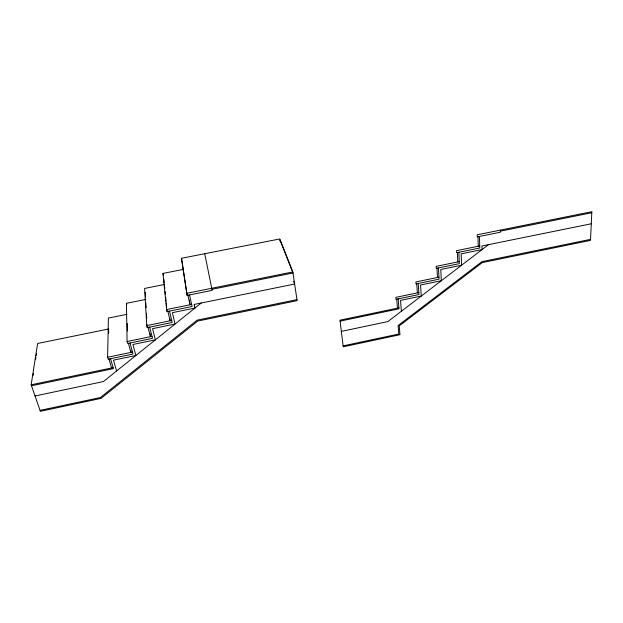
<?xml version="1.0" encoding="UTF-8"?>
<svg xmlns="http://www.w3.org/2000/svg" width="623" height="623" viewBox="0 0 623 623"><rect width="100%" height="100%" fill="white"/><g stroke="black" fill="none" stroke-linecap="round" stroke-linejoin="round"><path stroke-width="0.93" d="M108.659 333.344L108.713 330.47M130.012 342.993L132.995 354.035L108.176 359.198L107.608 357.244L108.394 318.073L126.804 314.342M33.097 375.428L33.393 373.551M35.589 359.448L35.877 357.563M36.173 355.686L36.461 353.802M204.702 253.717L212.17 290.365L187.134 295.411L181.495 258.28L279.813 238.944L292.833 271.94L297.116 300.644L197.725 321.063L101.019 398.393L40.386 411.305L31.15 384.804L37.621 343.483L108.745 328.967M201.229 303.012L103.457 381.549L35.044 395.971M488.502 244.652L387.888 321.577L341.342 331.389M40.059 410.378L100.42 397.529L197.18 320.129L296.969 299.64M343.109 345.874L398.821 334.014L398.128 325.533L481.961 261.66L590.549 239.364M31.15 384.804L113.113 367.656M398.899 307.84L339.979 320.175L343.218 346.809L399.974 334.722L399.25 325.845L482.28 262.602L590.503 240.369L591.85 211.695L477.202 234.793L477.257 236.88L500.409 232.208L500.386 230.121M31.485 385.769L113.386 368.621L110.551 358.708M340.096 321.141L398.977 308.813L398.175 298.869M107.608 357.244L132.465 352.081M418.827 292.584L395.807 297.366L395.971 299.328L418.96 294.547L418.22 283.473M149.668 327.122L152.503 338.344L127.629 343.483L127.092 341.49L152.004 336.358M438.935 277.18L415.876 281.939L416.016 283.932L439.044 279.174L438.452 267.937M169.503 311.103L172.205 322.504L147.277 327.612L146.763 325.595L171.722 320.479M459.229 261.637L436.131 266.371L436.24 268.388L459.307 263.661L458.871 252.26M189.532 294.928L192.094 306.508L167.112 311.593L166.621 309.538L191.635 304.46M479.718 245.953L456.573 250.656L456.651 252.712L479.765 248.009L479.476 236.429M591.282 223.774L481.929 245.984L482.015 249.613L461.16 253.857L461.581 265.234L440.765 269.502L441.333 280.716L420.556 285.007L421.273 296.05L400.527 300.372L401.391 311.251M194.314 304.312L194.921 308.074L172.376 312.668L175.055 324.038L152.557 328.656L155.368 339.846L132.925 344.488L135.876 355.499L113.487 360.164L116.571 371.012M127.092 341.49L126.422 303.323L145.798 299.422M186.674 293.324L292.833 271.94M211.96 289.321L292.989 272.983L279.968 239.933L280.264 241.833M500.401 231.164L591.803 212.739M164.028 284.563L144.622 288.441L146.763 325.595M166.621 309.538L162.977 273.427L183.349 269.393M293.612 281.378L294.64 284.033L194.127 304.452L194.921 308.074M108.963 359.035L111.54 367.983M128.424 343.32L130.885 352.408L130.838 350.469M126.422 303.323L126.757 304.585M148.072 327.449L150.416 336.685L150.236 333.78M167.906 311.43L170.141 320.806L169.939 318.875M162.977 273.427L163.436 275.374M181.495 258.28L187.134 295.411M187.936 295.255L190.046 304.779L189.337 300.091M163.818 279.19L164.207 282.998M164.402 284.906L164.791 288.722M165.079 291.58L165.368 294.438M165.656 297.296L166.045 301.111M166.24 303.012L166.629 306.828M166.917 309.686L167.112 311.593M396.703 299.18L397.435 308.151M416.748 283.776L417.363 292.888M145.214 292.273L145.494 297.046M145.821 302.778L146.101 307.552M146.436 313.283L146.717 318.065M147.106 324.747L147.277 327.612M436.98 268.24L437.471 277.484M457.391 252.556L457.765 261.94M477.997 236.732L478.246 246.249M127.263 323.392L127.404 331.047"/></g></svg>
